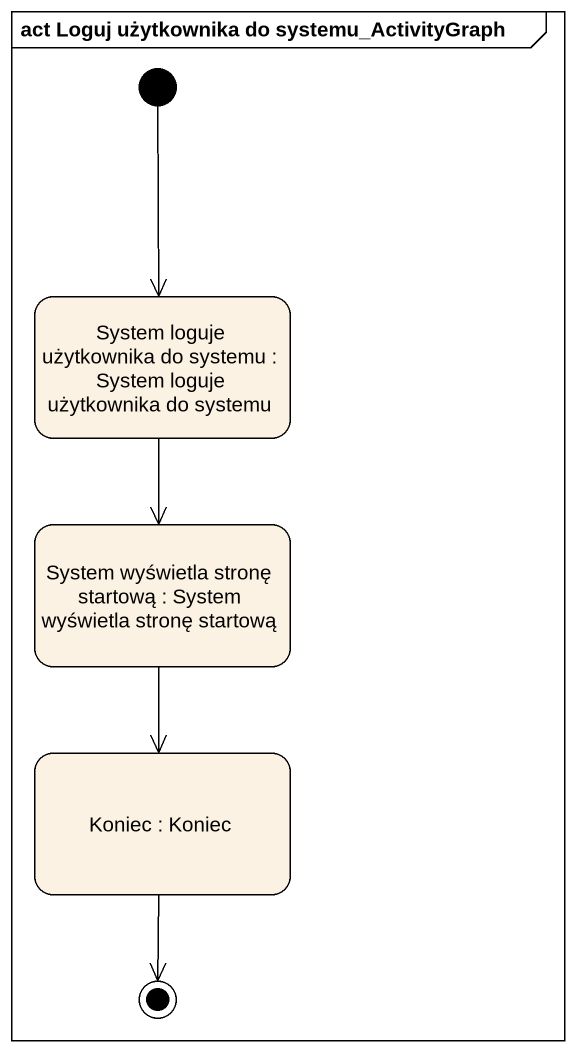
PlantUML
@startuml
mainframe act Loguj użytkownika do systemu_ActivityGraph
hide empty description
state "System loguje użytkownika do systemu : System loguje użytkownika do systemu" as System_loguje_użytkownika
state "System wyświetla stronę startową : System wyświetla stronę startową" as System_wyświetla_stronę
state "Koniec : Koniec" as Koniec
[*] --> System_loguje_użytkownika
System_loguje_użytkownika --> System_wyświetla_stronę
System_wyświetla_stronę --> Koniec
Koniec --> [*]
@enduml
